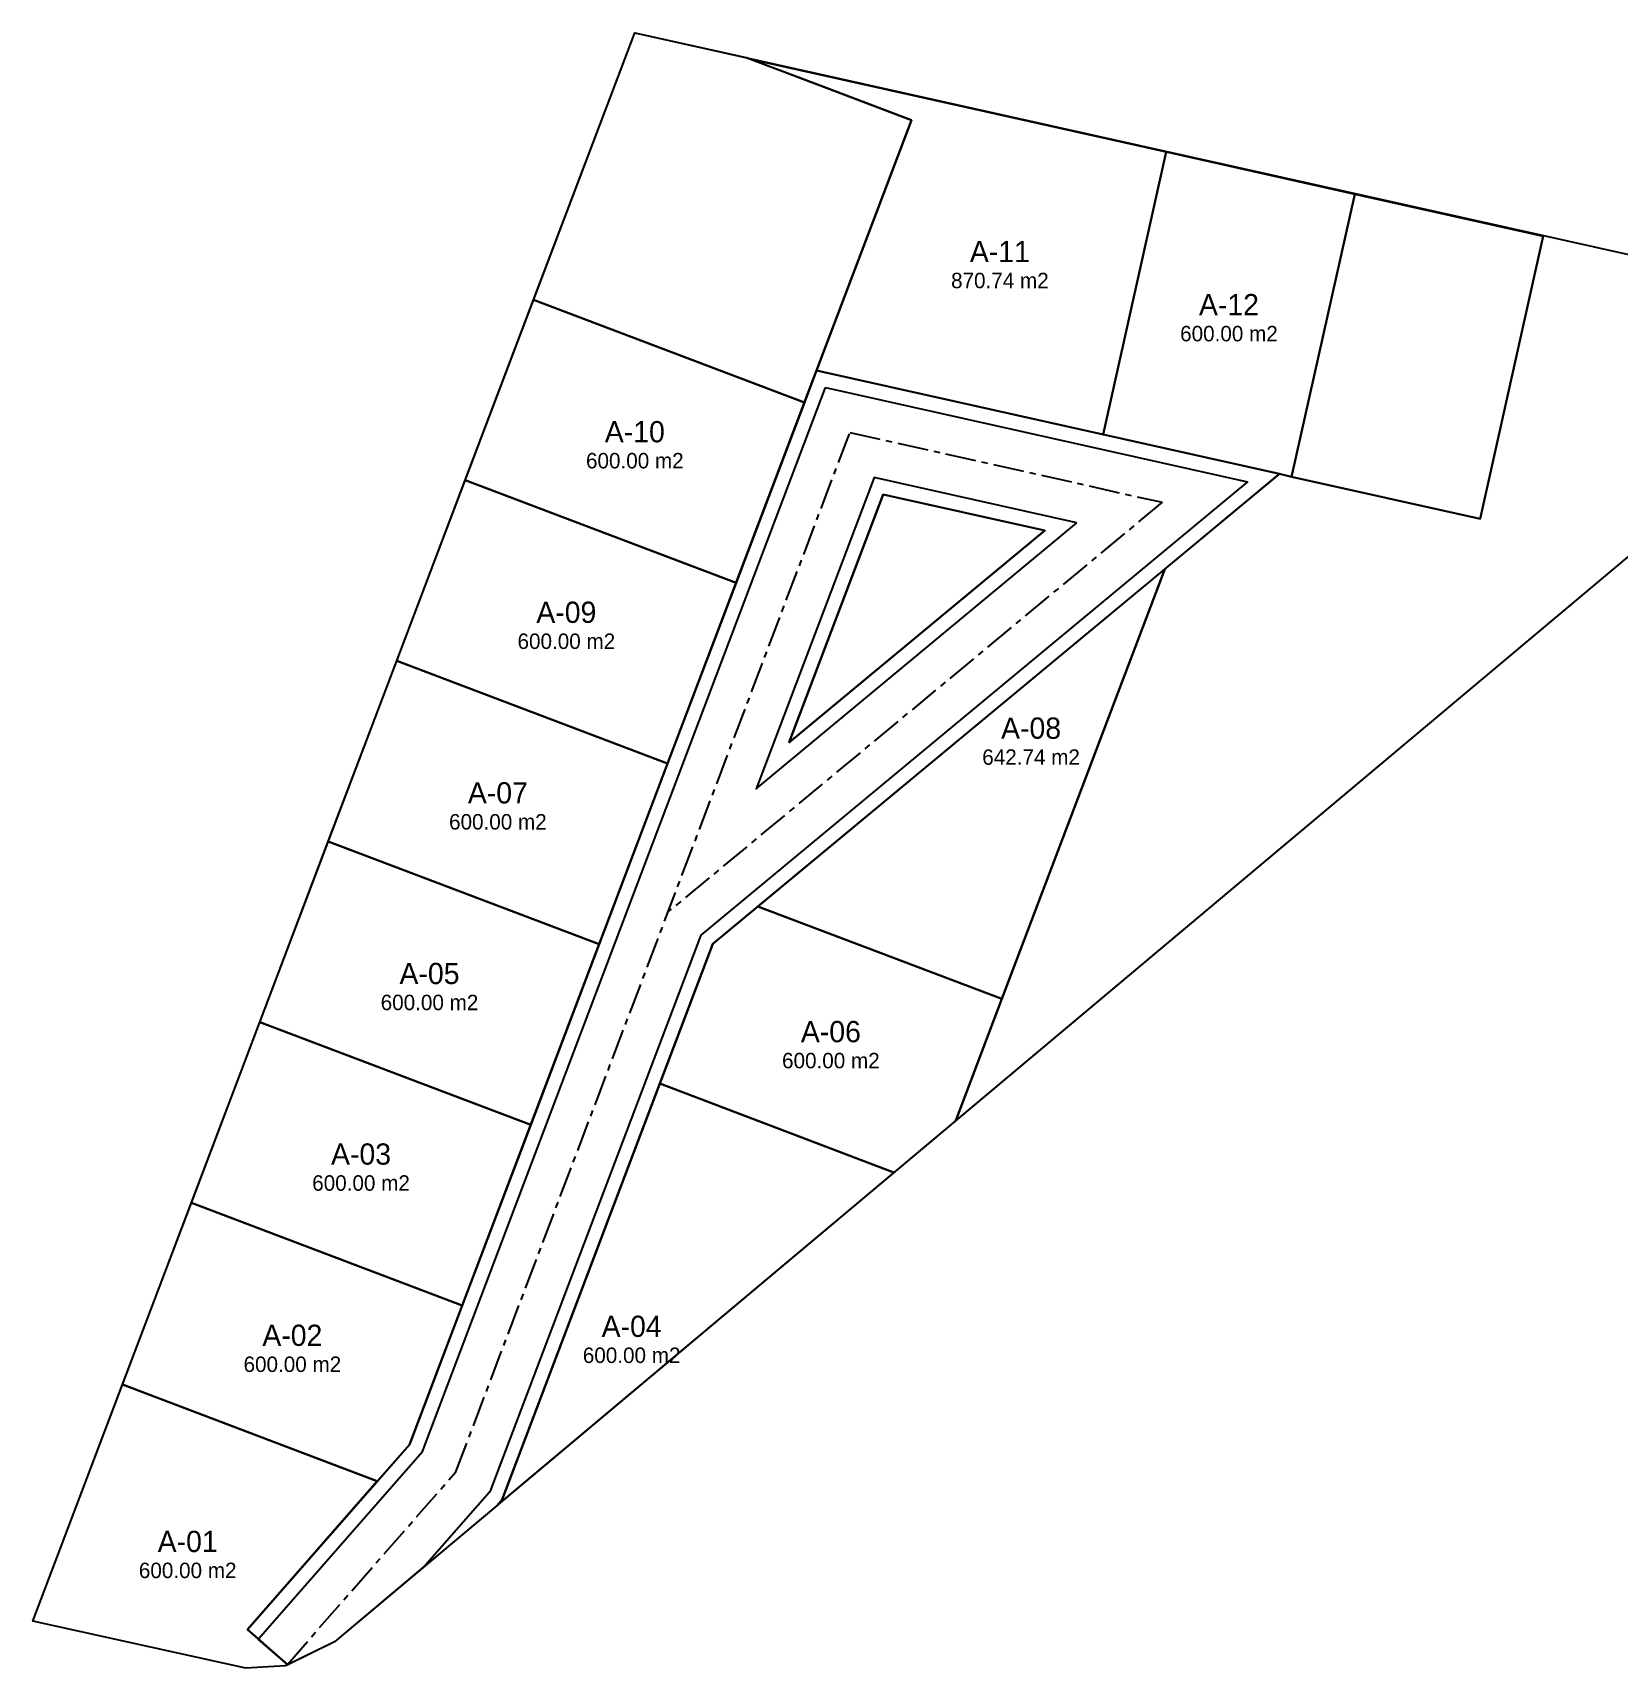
# Model space of a CAD drawing. Header units: metres. Extents: x 357879 to 358234, y 2285120 to 2285465.
# Drawn here: x 357879.3 to 358043.5, y 2285119.7 to 2285289.1 of the extents above; entities that cross this region are included whole.
import ezdxf
from ezdxf.enums import TextEntityAlignment as Align

# ---------------------------------------------------------------- set-up
doc = ezdxf.new("R2010")
doc.units = ezdxf.units.M
doc.linetypes.add('CENTER', pattern=[5.08, 3.175, -0.635, 0.635, -0.635])
for name, color, linetype in [('AREA-VERDE', 3, 'Continuous'), ('LOT-LOTES', 2, 'Continuous'), ('LOT-LOTES-IRREG', 30, 'Continuous'), ('LOT-TEXTO', 7, 'Continuous'), ('POLIGONO', 5, 'Continuous'), ('VIAL-ARROYO', 8, 'Continuous'), ('VIAL-BANQUETA', 9, 'Continuous'), ('VIAL-EJE', 1, 'Continuous')]:
    doc.layers.add(name, color=color, linetype=linetype)

msp = doc.modelspace()

# ---------------------------------------------------------------- linework, layer by layer
at = {"layer": 'AREA-VERDE'}
for points in [[(357960.44, 2285254.08), (357960.44, 2285254.08), (357959.19, 2285250.79), (357931.14, 2285261.42), (357941.62, 2285289.06), (357941.62, 2285289.07), (357941.62, 2285289.07), (357941.62, 2285289.07), (357941.62, 2285289.07), (357941.62, 2285289.07), (357941.62, 2285289.07), (357941.62, 2285289.07), (357941.62, 2285289.07), (357941.62, 2285289.07), (357941.62, 2285289.07), (357941.62, 2285289.07), (357941.63, 2285289.07), (357941.63, 2285289.07), (357941.63, 2285289.07), (357941.63, 2285289.07), (357953.15, 2285286.5), (357953.15, 2285286.5), (357961.26, 2285283.42), (357970.26, 2285280.01), (357960.44, 2285254.08)], [(358029.14, 2285238.72), (358009.62, 2285243.09), (358016.17, 2285272.36), (358035.69, 2285268), (358029.14, 2285238.72)], [(357967.34, 2285241.26), (357967.34, 2285241.26), (357967.34, 2285241.26), (357967.34, 2285241.26), (357967.34, 2285241.26), (357967.34, 2285241.26), (357967.34, 2285241.26), (357967.34, 2285241.26), (357967.34, 2285241.26), (357967.34, 2285241.26), (357967.34, 2285241.26), (357967.34, 2285241.26), (357967.34, 2285241.26), (357967.34, 2285241.26), (357967.34, 2285241.26), (357967.34, 2285241.26), (357967.34, 2285241.26), (357967.34, 2285241.26), (357967.34, 2285241.26), (357967.34, 2285241.26), (357967.35, 2285241.26), (357967.35, 2285241.26), (357967.35, 2285241.26), (357967.35, 2285241.26), (357967.35, 2285241.26), (357967.35, 2285241.26), (357967.35, 2285241.26), (357967.35, 2285241.26), (357967.35, 2285241.26), (357967.35, 2285241.26), (357967.35, 2285241.26), (357967.35, 2285241.26), (357967.35, 2285241.26), (357967.35, 2285241.26), (357967.35, 2285241.26), (357967.35, 2285241.26), (357967.35, 2285241.26), (357984.07, 2285237.53), (357984.07, 2285237.53), (357984.07, 2285237.53), (357984.07, 2285237.53), (357984.07, 2285237.53), (357984.07, 2285237.53), (357984.07, 2285237.53), (357984.07, 2285237.53), (357984.07, 2285237.53), (357984.07, 2285237.53), (357984.07, 2285237.53), (357984.07, 2285237.53), (357984.07, 2285237.52), (357984.07, 2285237.52), (357984.07, 2285237.52), (357984.07, 2285237.52), (357984.07, 2285237.52), (357984.07, 2285237.52), (357984.07, 2285237.52), (357984.07, 2285237.52), (357984.07, 2285237.52), (357984.07, 2285237.52), (357984.07, 2285237.52), (357984.07, 2285237.52), (357984.07, 2285237.52), (357984.07, 2285237.52), (357984.07, 2285237.52), (357984.07, 2285237.52), (357984.07, 2285237.52), (357984.07, 2285237.52), (357984.07, 2285237.52), (357984.07, 2285237.52), (357984.08, 2285237.52), (357984.08, 2285237.52), (357984.07, 2285237.52), (357984.07, 2285237.52), (357984.07, 2285237.51), (357984.07, 2285237.51), (357984.07, 2285237.51), (357984.07, 2285237.51), (357984.07, 2285237.51), (357984.07, 2285237.51), (357984.07, 2285237.51), (357984.07, 2285237.51), (357984.07, 2285237.51), (357984.07, 2285237.51), (357984.07, 2285237.51), (357984.07, 2285237.51), (357984.07, 2285237.51), (357984.07, 2285237.51), (357984.07, 2285237.51), (357984.07, 2285237.51), (357984.07, 2285237.51), (357984.07, 2285237.51), (357984.07, 2285237.51), (357957.63, 2285215.58), (357957.63, 2285215.58), (357957.63, 2285215.58), (357957.63, 2285215.58), (357957.63, 2285215.58), (357957.63, 2285215.58), (357957.63, 2285215.58), (357957.63, 2285215.58), (357957.63, 2285215.58), (357957.63, 2285215.58), (357957.63, 2285215.58), (357957.63, 2285215.58), (357957.62, 2285215.57), (357957.62, 2285215.57), (357957.62, 2285215.57), (357957.62, 2285215.57), (357957.62, 2285215.57), (357957.62, 2285215.57), (357957.62, 2285215.57), (357957.62, 2285215.57), (357957.62, 2285215.57), (357957.62, 2285215.57), (357957.62, 2285215.57), (357957.62, 2285215.57), (357957.62, 2285215.57), (357957.62, 2285215.58), (357957.62, 2285215.58), (357957.62, 2285215.58), (357957.62, 2285215.58), (357957.62, 2285215.58), (357957.62, 2285215.58), (357957.62, 2285215.58), (357957.62, 2285215.58), (357957.62, 2285215.58), (357957.61, 2285215.58), (357957.61, 2285215.58), (357957.61, 2285215.58), (357957.61, 2285215.58), (357957.61, 2285215.58), (357957.61, 2285215.58), (357957.61, 2285215.58), (357957.61, 2285215.58), (357957.61, 2285215.58), (357957.61, 2285215.58), (357957.61, 2285215.58), (357957.61, 2285215.58), (357957.61, 2285215.58), (357957.61, 2285215.58), (357957.61, 2285215.58), (357957.61, 2285215.58), (357957.61, 2285215.58), (357957.61, 2285215.59), (357957.61, 2285215.59), (357957.61, 2285215.59), (357957.61, 2285215.59), (357957.61, 2285215.59), (357957.61, 2285215.59), (357957.61, 2285215.59), (357957.61, 2285215.59), (357957.61, 2285215.59), (357957.61, 2285215.59), (357957.61, 2285215.59), (357967.34, 2285241.26), (357967.34, 2285241.26)]]:
    msp.add_lwpolyline(points, close=True, dxfattribs=at)
msp.add_lwpolyline([(358063.94, 2285251.16), (357974.86, 2285176.42), (357974.86, 2285176.42), (357974.86, 2285176.42), (357974.86, 2285176.42), (357974.86, 2285176.42), (357974.86, 2285176.42), (357974.86, 2285176.42), (357974.86, 2285176.42), (357974.86, 2285176.42), (357974.86, 2285176.42), (357974.86, 2285176.42), (357974.86, 2285176.42), (357974.86, 2285176.42), (357974.86, 2285176.42), (357974.86, 2285176.42), (357974.86, 2285176.42), (357974.86, 2285176.42), (357974.86, 2285176.42), (357974.86, 2285176.42), (357974.85, 2285176.42), (357974.85, 2285176.42), (357974.85, 2285176.42), (357974.85, 2285176.42), (357974.85, 2285176.42), (357974.85, 2285176.42), (357974.85, 2285176.42), (357974.85, 2285176.42), (357974.85, 2285176.42), (357974.85, 2285176.42), (357974.85, 2285176.43), (357974.85, 2285176.43), (357974.85, 2285176.43), (357974.85, 2285176.43), (357974.85, 2285176.43), (357979.62, 2285189.01), (357996.49, 2285233.51), (357996.49, 2285233.51), (357996.49, 2285233.51), (357996.49, 2285233.52), (357996.49, 2285233.52), (357996.49, 2285233.52), (357996.49, 2285233.52), (357996.49, 2285233.52), (357996.49, 2285233.52), (357996.49, 2285233.52), (357996.49, 2285233.52), (357996.49, 2285233.52), (358008.36, 2285243.37), (358008.36, 2285243.37), (358008.36, 2285243.37), (358008.36, 2285243.37), (358008.36, 2285243.37), (358008.37, 2285243.37), (358008.37, 2285243.37), (358008.37, 2285243.37), (358008.37, 2285243.37), (358008.37, 2285243.37), (358009.62, 2285243.09), (358029.14, 2285238.72), (358029.14, 2285238.72), (358029.14, 2285238.72), (358035.69, 2285268), (358035.69, 2285268), (358035.69, 2285268), (358016.17, 2285272.36), (357996.65, 2285276.73), (357953.46, 2285286.38), (357953.46, 2285286.38), (357953.21, 2285286.47), (357953.21, 2285286.47), (357953.21, 2285286.47), (357953.21, 2285286.47), (357953.21, 2285286.47), (357953.21, 2285286.47), (357953.21, 2285286.47), (357953.21, 2285286.47), (357953.21, 2285286.47), (357953.21, 2285286.48), (357953.21, 2285286.48), (357953.21, 2285286.48), (357953.21, 2285286.48), (357953.21, 2285286.48), (357953.21, 2285286.48), (357953.21, 2285286.48), (357953.21, 2285286.48), (357953.21, 2285286.48), (357953.21, 2285286.48), (357953.21, 2285286.48), (357953.21, 2285286.48), (357953.21, 2285286.48), (357953.21, 2285286.48), (357953.21, 2285286.48), (357953.21, 2285286.48), (357953.21, 2285286.48), (357953.21, 2285286.48), (357953.21, 2285286.48), (357953.21, 2285286.48), (357953.21, 2285286.48), (357953.21, 2285286.48), (357953.21, 2285286.48), (357953.21, 2285286.48), (357953.21, 2285286.48), (357953.21, 2285286.48), (357953.21, 2285286.48), (357953.21, 2285286.48), (357953.21, 2285286.48), (358060.31, 2285262.57)], dxfattribs=at)
at = {"layer": 'LOT-LOTES'}
for points in [[(358008.36, 2285243.37), (358008.36, 2285243.37), (357990.11, 2285247.45), (357996.65, 2285276.73), (358016.17, 2285272.36), (358009.62, 2285243.09), (358008.36, 2285243.37)], [(357952.1, 2285232.09), (357924.05, 2285242.72), (357931.14, 2285261.42), (357959.19, 2285250.79), (357952.1, 2285232.09)], [(357945.01, 2285213.38), (357916.96, 2285224.01), (357924.05, 2285242.72), (357952.1, 2285232.09), (357945.01, 2285213.38)], [(357937.93, 2285194.68), (357909.87, 2285205.31), (357916.96, 2285224.01), (357945.01, 2285213.38), (357937.93, 2285194.68)], [(357930.84, 2285175.98), (357902.79, 2285186.61), (357909.87, 2285205.31), (357937.93, 2285194.68), (357930.84, 2285175.98)], [(357923.75, 2285157.27), (357895.7, 2285167.9), (357902.79, 2285186.61), (357930.84, 2285175.98), (357923.75, 2285157.27)], [(357918.31, 2285142.92), (357918.31, 2285142.92), (357918.31, 2285142.92), (357918.31, 2285142.92), (357918.31, 2285142.92), (357918.31, 2285142.91), (357918.31, 2285142.91), (357918.31, 2285142.91), (357914.95, 2285139.07), (357888.56, 2285149.07), (357893.39, 2285161.82), (357895.7, 2285167.9), (357923.75, 2285157.27), (357918.31, 2285142.92)]]:
    msp.add_lwpolyline(points, close=True, dxfattribs=at)
at = {"layer": 'LOT-LOTES-IRREG'}
for points in [[(357960.44, 2285254.08), (357960.44, 2285254.08), (357960.44, 2285254.08), (357960.44, 2285254.08), (357960.44, 2285254.08), (357960.44, 2285254.08), (357960.44, 2285254.08), (357960.44, 2285254.08), (357960.44, 2285254.08), (357960.44, 2285254.08), (357960.44, 2285254.08), (357960.44, 2285254.08), (357960.44, 2285254.08), (357960.44, 2285254.08), (357960.44, 2285254.08), (357960.44, 2285254.08), (357960.44, 2285254.08), (357960.44, 2285254.08), (357960.44, 2285254.08), (357960.44, 2285254.08), (357960.44, 2285254.08), (357960.44, 2285254.09), (357960.44, 2285254.09), (357960.44, 2285254.09), (357970.26, 2285280.01), (357970.26, 2285280.01), (357970.26, 2285280.01), (357970.26, 2285280.01), (357970.26, 2285280.01), (357970.26, 2285280.01), (357970.26, 2285280.01), (357961.26, 2285283.42), (357953.46, 2285286.38), (357996.65, 2285276.73), (357990.11, 2285247.45), (357960.44, 2285254.08)], [(357996.49, 2285233.52), (357979.62, 2285189.01), (357954.37, 2285198.58), (357996.49, 2285233.52)], [(357949.7, 2285194.71), (357949.7, 2285194.71), (357949.7, 2285194.71), (357949.7, 2285194.71), (357949.7, 2285194.71), (357949.7, 2285194.71), (357949.7, 2285194.71), (357949.7, 2285194.71), (357949.7, 2285194.71), (357949.7, 2285194.71), (357949.7, 2285194.71), (357949.7, 2285194.71), (357949.7, 2285194.71), (357949.7, 2285194.71), (357949.7, 2285194.71), (357949.7, 2285194.71), (357949.7, 2285194.71), (357949.7, 2285194.71), (357954.37, 2285198.58), (357979.62, 2285189.01), (357974.85, 2285176.41), (357968.45, 2285171.04), (357944.21, 2285180.23), (357949.7, 2285194.71)], [(357944.21, 2285180.23), (357968.45, 2285171.04), (357927.81, 2285136.94), (357927.9, 2285137.17), (357944.21, 2285180.23)], [(357901.5, 2285123.69), (357901.5, 2285123.69), (357901.5, 2285123.69), (357901.5, 2285123.69), (357901.5, 2285123.69), (357905.68, 2285120.04), (357905.68, 2285120.04), (357905.68, 2285120.04), (357905.68, 2285120.04), (357905.68, 2285120.04), (357905.68, 2285120.04), (357905.68, 2285120.04), (357905.68, 2285120.04), (357905.68, 2285120.04), (357905.68, 2285120.03), (357905.68, 2285120.03), (357905.68, 2285120.03), (357905.68, 2285120.03), (357905.68, 2285120.03), (357905.68, 2285120.03), (357905.68, 2285120.03), (357905.68, 2285120.03), (357905.68, 2285120.03), (357905.68, 2285120.03), (357905.68, 2285120.03), (357905.68, 2285120.03), (357905.46, 2285119.92), (357905.46, 2285119.92), (357905.46, 2285119.92), (357905.46, 2285119.92), (357905.46, 2285119.92), (357901.33, 2285119.68), (357901.33, 2285119.68), (357901.33, 2285119.68), (357901.33, 2285119.68), (357879.29, 2285124.57), (357879.29, 2285124.57), (357879.29, 2285124.57), (357879.28, 2285124.57), (357879.28, 2285124.57), (357879.28, 2285124.57), (357879.28, 2285124.57), (357879.28, 2285124.57), (357879.28, 2285124.57), (357879.28, 2285124.57), (357879.28, 2285124.57), (357879.28, 2285124.57), (357879.28, 2285124.57), (357879.28, 2285124.57), (357888.56, 2285149.07), (357914.95, 2285139.07), (357901.5, 2285123.69)]]:
    msp.add_lwpolyline(points, close=True, dxfattribs=at)
at = {"layer": 'POLIGONO'}
msp.add_lwpolyline([(357879.27, 2285124.57), (357941.62, 2285289.07), (358060.31, 2285262.57), (358062.26, 2285261.77), (358063.93, 2285260.34), (358065.12, 2285258.56), (358065.64, 2285256.29), (358065.51, 2285254.15), (358063.95, 2285251.17), (357910.51, 2285122.42), (357905.46, 2285119.92), (357901.33, 2285119.68), (357879.27, 2285124.57)], close=True, dxfattribs=at)
at = {"layer": 'VIAL-ARROYO'}
for points in [[(357961.38, 2285252.33), (358005.05, 2285242.57), (357948.44, 2285195.61), (357926.59, 2285137.95), (357919.91, 2285130.32), (357910.51, 2285122.42), (357905.69, 2285120.03), (357902.63, 2285122.7), (357919.62, 2285142.13), (357961.38, 2285252.33)], [(357987.4, 2285238.32), (357966.4, 2285243.01), (357954.18, 2285210.77), (357987.4, 2285238.32)]]:
    msp.add_lwpolyline(points, close=True, dxfattribs=at)
at = {"layer": 'VIAL-BANQUETA'}
for points in [[(357901.5, 2285123.69), (357901.5, 2285123.69), (357918.31, 2285142.91), (357918.31, 2285142.91), (357918.31, 2285142.92), (357918.31, 2285142.92), (357918.31, 2285142.92), (357960.44, 2285254.08), (357960.44, 2285254.08), (357960.44, 2285254.08), (358008.36, 2285243.37), (358008.36, 2285243.37), (358008.36, 2285243.37), (357949.7, 2285194.71), (357949.7, 2285194.71), (357949.7, 2285194.71), (357949.7, 2285194.71), (357949.7, 2285194.71), (357949.7, 2285194.71), (357927.9, 2285137.17), (357927.9, 2285137.17), (357927.9, 2285137.17), (357927.39, 2285136.59), (357927.39, 2285136.59), (357927.39, 2285136.59), (357910.51, 2285122.42), (357910.51, 2285122.42), (357910.51, 2285122.42), (357905.69, 2285120.03), (357905.69, 2285120.03), (357905.69, 2285120.03), (357901.5, 2285123.69), (357901.5, 2285123.69)], [(357984.07, 2285237.51), (357984.07, 2285237.51), (357984.07, 2285237.51), (357984.07, 2285237.51), (357984.07, 2285237.51), (357984.07, 2285237.51), (357984.07, 2285237.51), (357984.07, 2285237.51), (357984.07, 2285237.52), (357984.08, 2285237.52), (357984.08, 2285237.52), (357984.07, 2285237.52), (357984.07, 2285237.52), (357984.07, 2285237.52), (357984.07, 2285237.52), (357984.07, 2285237.52), (357984.07, 2285237.52), (357984.07, 2285237.52), (357984.07, 2285237.52), (357984.07, 2285237.52), (357984.07, 2285237.53), (357984.07, 2285237.53), (357984.07, 2285237.53), (357984.07, 2285237.53), (357967.35, 2285241.26), (357967.35, 2285241.26), (357967.35, 2285241.26), (357967.35, 2285241.26), (357967.35, 2285241.26), (357967.35, 2285241.26), (357967.35, 2285241.26), (357967.34, 2285241.26), (357967.34, 2285241.26), (357967.34, 2285241.26), (357967.34, 2285241.26), (357967.34, 2285241.26), (357967.34, 2285241.26), (357967.34, 2285241.26), (357967.34, 2285241.26), (357967.34, 2285241.26), (357957.61, 2285215.59), (357957.61, 2285215.59), (357957.61, 2285215.59), (357957.61, 2285215.59), (357957.61, 2285215.58), (357957.61, 2285215.58), (357957.61, 2285215.58), (357957.61, 2285215.58), (357957.61, 2285215.58), (357957.61, 2285215.58), (357957.61, 2285215.58), (357957.61, 2285215.58), (357957.62, 2285215.58), (357957.62, 2285215.58), (357957.62, 2285215.58), (357957.62, 2285215.58), (357957.62, 2285215.58), (357957.62, 2285215.57), (357957.62, 2285215.57), (357957.62, 2285215.57), (357957.62, 2285215.57), (357957.62, 2285215.57), (357957.62, 2285215.57), (357957.63, 2285215.57), (357957.63, 2285215.58), (357957.63, 2285215.58), (357957.63, 2285215.58), (357957.63, 2285215.58), (357984.07, 2285237.51)]]:
    msp.add_lwpolyline(points, close=True, dxfattribs=at)
at = {"layer": 'VIAL-EJE', "linetype": 'CENTER'}
msp.add_lwpolyline([(357905.64, 2285120.07), (357923.1, 2285140.04), (357963.89, 2285247.67), (357996.23, 2285240.44), (357945.07, 2285198.02)], dxfattribs=at)

# ---------------------------------------------------------------- texts
at = {"layer": 'LOT-TEXTO'}
for s, height, p in [('A-11', 2.2, (357979.42, 2285266.41)), ('870.74 m2', 1.6, (357979.42, 2285263.41)), ('A-12', 2.2, (358003.14, 2285260.91)), ('600.00 m2', 1.6, (358003.14, 2285257.91)), ('A-10', 2.2, (357941.62, 2285247.75)), ('600.00 m2', 1.6, (357941.62, 2285244.75)), ('A-09', 2.2, (357934.53, 2285229.05)), ('600.00 m2', 1.6, (357934.53, 2285226.05)), ('A-08', 2.2, (357982.65, 2285217.05)), ('642.74 m2', 1.6, (357982.65, 2285214.05)), ('A-07', 2.2, (357927.44, 2285210.35)), ('600.00 m2', 1.6, (357927.44, 2285207.35)), ('A-05', 2.2, (357920.36, 2285191.64)), ('600.00 m2', 1.6, (357920.36, 2285188.64)), ('A-06', 2.2, (357961.92, 2285185.62)), ('600.00 m2', 1.6, (357961.92, 2285182.62)), ('A-03', 2.2, (357913.27, 2285172.94)), ('600.00 m2', 1.6, (357913.27, 2285169.94)), ('A-04', 2.2, (357941.29, 2285155.1)), ('A-02', 2.2, (357906.16, 2285154.17)), ('600.00 m2', 1.6, (357941.29, 2285152.1)), ('600.00 m2', 1.6, (357906.16, 2285151.17)), ('A-01', 2.2, (357895.32, 2285132.82)), ('600.00 m2', 1.6, (357895.32, 2285129.82))]:
    msp.add_text(s, height=height, dxfattribs=at).set_placement(p, align=Align.MIDDLE_CENTER)

doc.saveas('drawing.dxf')
